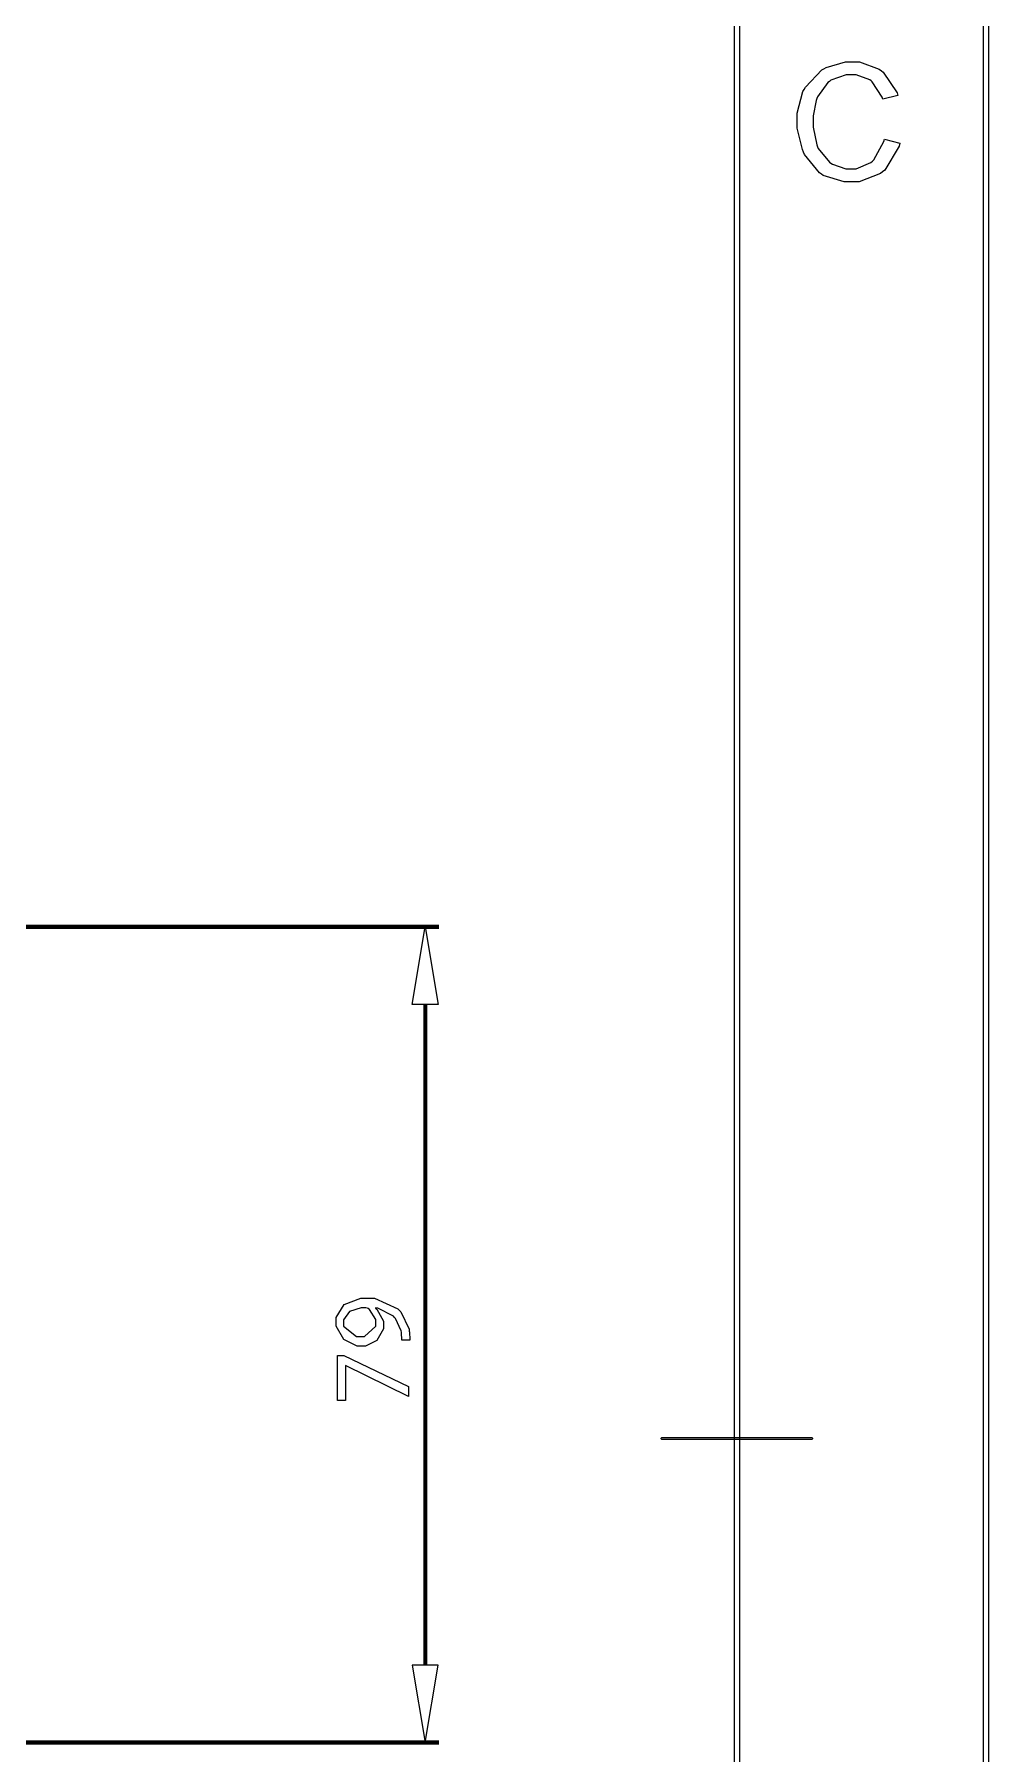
# Model space of a CAD drawing. Extents: x 0.54 to 10.46, y 0.74 to 7.76.
# Drawn here: x 9.825 to 10.465, y 4.038 to 5.192 of the extents above; entities that cross this region are included whole.
import ezdxf

# ---------------------------------------------------------------- set-up
doc = ezdxf.new("R2010")
doc.units = 0
doc.layers.get('0').update_dxf_attribs({"linetype": 'CONTINUOUS'})

msp = doc.modelspace()

# ---------------------------------------------------------------- linework, layer by layer
at = {"color": 0}
for points in [[(10.4631, 0.73899), (0.53689, 0.73899), (0.53646, 0.73899), (0.53516, 0.74029), (0.53516, 0.74072), (0.53516, 7.75928), (0.53516, 7.75971), (0.53646, 7.76101), (0.53689, 7.76101), (10.4631, 7.76101), (10.4635, 7.76101), (10.4648, 7.75971), (10.4648, 7.75928), (10.4648, 0.74072), (10.4648, 0.74029), (10.4635, 0.73899), (10.4631, 0.73899)], [(0.53863, 0.74246), (10.4614, 0.74246), (10.4614, 7.75754), (0.53863, 7.75754), (0.53863, 0.74246)], [(10.296, 0.90609), (0.87115, 0.90609), (0.87071, 0.90609), (0.86941, 0.90739), (0.86941, 0.90782), (0.86941, 7.59218), (0.86941, 7.59261), (0.87071, 7.59392), (0.87115, 7.59392), (10.296, 7.59392), (10.2964, 7.59392), (10.2977, 7.59261), (10.2977, 7.59218), (10.2977, 0.90782), (10.2977, 0.90739), (10.2964, 0.90609), (10.296, 0.90609)], [(0.87289, 0.90956), (10.2943, 0.90956), (10.2943, 7.59044), (0.87289, 7.59044), (0.87289, 0.90956)], [(10.395, 5.12196), (10.4053, 5.11936), (10.4048, 5.11724), (10.3951, 5.10118), (10.3937, 5.10004), (10.3923, 5.09896), (10.3779, 5.09337), (10.3731, 5.09337), (10.3679, 5.09337), (10.3539, 5.09765), (10.3527, 5.09847), (10.3513, 5.09933), (10.3413, 5.11171), (10.3407, 5.11333), (10.34, 5.11496), (10.3365, 5.12939), (10.3365, 5.13417), (10.3365, 5.13949), (10.3403, 5.15392), (10.3412, 5.15539), (10.3419, 5.1569), (10.3529, 5.1684), (10.3544, 5.16917), (10.3558, 5.16997), (10.3689, 5.17383), (10.3733, 5.17383), (10.3782, 5.17383), (10.3915, 5.16894), (10.3929, 5.16792), (10.3942, 5.16694), (10.4035, 5.153), (10.404, 5.15121), (10.3939, 5.14882), (10.3934, 5.15022), (10.3868, 5.16054), (10.386, 5.16114), (10.3851, 5.16178), (10.376, 5.16504), (10.373, 5.16504), (10.3693, 5.16504), (10.3591, 5.16146), (10.3581, 5.16075), (10.357, 5.16004), (10.35, 5.15044), (10.3496, 5.14919), (10.3492, 5.148), (10.3472, 5.13769), (10.3472, 5.13422), (10.3472, 5.12993), (10.3496, 5.11817), (10.35, 5.11692), (10.3505, 5.11572), (10.358, 5.1065), (10.3591, 5.10585), (10.36, 5.10525), (10.3691, 5.10215), (10.3722, 5.10215), (10.3759, 5.10215), (10.3858, 5.10633), (10.3869, 5.10715), (10.3879, 5.10801), (10.3946, 5.12033), (10.395, 5.12196)], [(10.3461, 4.24929), (10.2458, 4.24929), (10.2457, 4.24929), (10.2452, 4.24983), (10.2452, 4.25), (10.2452, 4.25022), (10.2457, 4.25071), (10.2458, 4.25071), (10.3461, 4.25071), (10.3463, 4.25071), (10.3468, 4.25022), (10.3468, 4.25), (10.3468, 4.24983), (10.3463, 4.24929), (10.3461, 4.24929)]]:
    msp.add_lwpolyline(points, close=True, dxfattribs=at)
at = {"color": 9, "const_width": 0.00278}
for points in [[(9.54606, 4.59332), (10.0962, 4.59332)], [(10.087, 4.54124), (10.087, 4.09793)], [(9.55268, 4.0459), (10.0963, 4.0459)]]:
    msp.add_lwpolyline(points, dxfattribs=at)
at = {"color": 9}
for points in [[(10.0783, 4.54124), (10.087, 4.59332), (10.0957, 4.54124), (10.0783, 4.54124)], [(10.0713, 4.31603), (10.0713, 4.3164), (10.0711, 4.32069), (10.0711, 4.32124), (10.0709, 4.32221), (10.0671, 4.33057), (10.0664, 4.33122), (10.0657, 4.33203), (10.0551, 4.33735), (10.0537, 4.33757), (10.0537, 4.33735), (10.0545, 4.33669), (10.0589, 4.32872), (10.0589, 4.32607), (10.0589, 4.32351), (10.0546, 4.31581), (10.0468, 4.31196), (10.0442, 4.31196), (10.0412, 4.31196), (10.0323, 4.31646), (10.0272, 4.32536), (10.0272, 4.32829), (10.0272, 4.33122), (10.0327, 4.33985), (10.0437, 4.34407), (10.0474, 4.34407), (10.053, 4.34407), (10.0686, 4.33703), (10.0698, 4.33583), (10.0706, 4.33496), (10.0761, 4.32324), (10.0762, 4.32194), (10.0763, 4.3214), (10.0766, 4.3164), (10.0766, 4.31603), (10.0713, 4.31603)], [(10.0438, 4.31836), (10.0463, 4.31836), (10.0539, 4.32525), (10.0539, 4.32753), (10.0539, 4.32992), (10.0496, 4.33658), (10.0489, 4.33697), (10.0488, 4.33708), (10.0471, 4.33757), (10.0466, 4.33757), (10.0439, 4.33757), (10.0362, 4.33524), (10.0321, 4.32964), (10.0321, 4.32775), (10.0321, 4.32542), (10.0408, 4.31836), (10.0438, 4.31836)], [(10.0281, 4.30556), (10.0323, 4.30556), (10.0758, 4.28478), (10.0758, 4.27806), (10.0335, 4.29883), (10.0334, 4.29883), (10.0334, 4.27539), (10.0281, 4.27539), (10.0281, 4.30556)], [(10.0783, 4.09793), (10.087, 4.0459), (10.0957, 4.09793), (10.0783, 4.09793)]]:
    msp.add_lwpolyline(points, close=True, dxfattribs=at)
at = {"color": 0, "const_width": 0.00278}
msp.add_lwpolyline([(10.087, 4.0459), (10.087, 4.0459)], close=True, dxfattribs=at)

doc.saveas('drawing.dxf')
